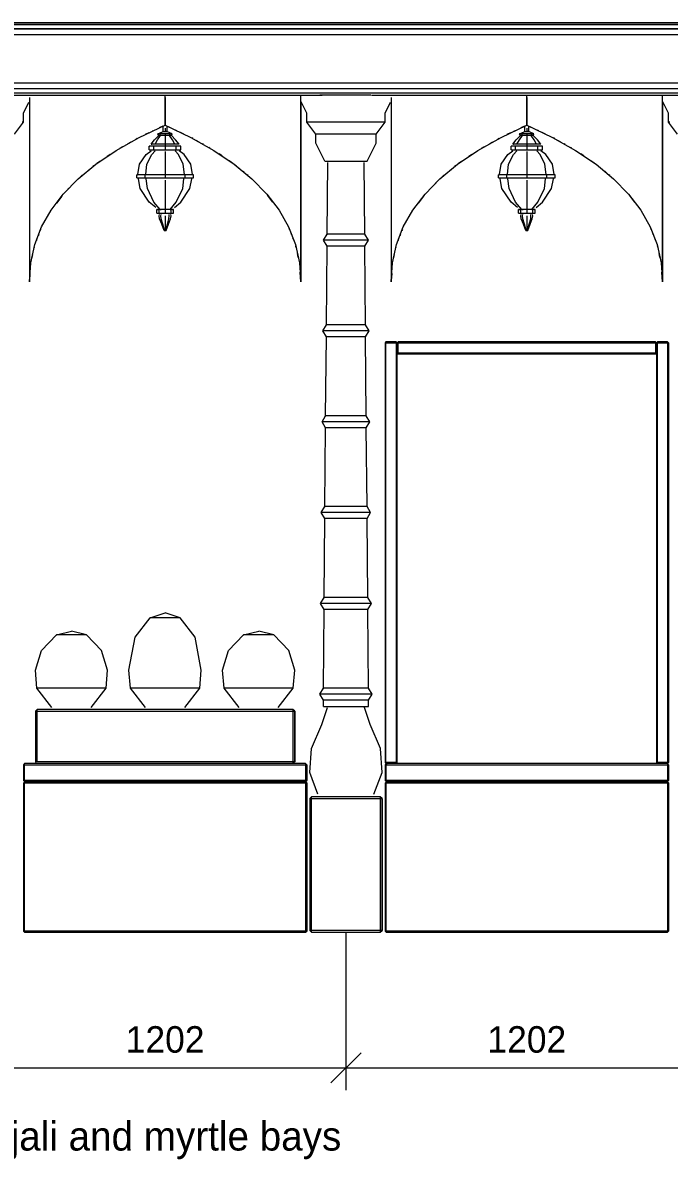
# Model space of a CAD drawing. Header units: metres. Extents: x 10 to 831, y 10 to 584.
# Drawn here: x 118 to 161, y 316.9 to 392.4 of the extents above; entities that cross this region are included whole.
import ezdxf
from ezdxf.enums import TextEntityAlignment as Align

# ---------------------------------------------------------------- set-up
doc = ezdxf.new("R2010")
doc.units = ezdxf.units.M
for name, color, linetype, lineweight in [('DIM', 1, 'Continuous', 13), ('TXT', 7, 'Continuous', 18), ('VIS', 8, 'Continuous', 13)]:
    doc.layers.add(name, color=color, linetype=linetype, lineweight=lineweight)

msp = doc.modelspace()

# ---------------------------------------------------------------- linework, layer by layer
at = {"layer": 'DIM'}
for p, q in [((139.48, 332), (139.48, 321.5)), ((139.48, 332), (139.48, 321.5)), ((138.48, 322), (140.48, 324)), ((138.48, 322), (140.48, 324)), ((115.44, 323), (139.48, 323)), ((139.48, 323), (163.52, 323))]:
    msp.add_line(p, q, dxfattribs=at)
at = {"layer": 'VIS'}
for p, q in [((297.8, 392), (34, 392)), ((34, 392), (297.8, 392)), ((34.12, 392.4), (297.68, 392.4)), ((297.68, 392.4), (34.12, 392.4)), ((34.12, 392.28), (297.68, 392.28)), ((297.8, 391.6), (34, 391.6)), ((34, 388.4), (297.8, 388.4)), ((297.8, 388), (34, 388)), ((297.68, 387.72), (34.12, 387.72)), ((117.1726, 387.6), (137.8958, 387.6)), ((118.44, 387.439), (118.44, 375.2)), ((127.46, 385.6), (127.46, 387.5166)), ((127.46, 387.4334), (127.46, 385.6)), ((136.48, 375.2), (136.48, 387.5194)), ((136.48, 387.2), (136.48, 387.5)), ((137.98, 387.6), (137.747, 387.6)), ((138.7036, 387.6), (137.98, 387.6)), ((139.48, 387.6), (138.7036, 387.6)), ((140.2564, 387.6), (139.48, 387.6)), ((140.98, 387.6), (140.2564, 387.6)), ((141.1354, 387.6), (140.98, 387.6)), ((141.1762, 387.6), (161.8994, 387.6)), ((142.48, 387.439), (142.48, 375.2)), ((151.5, 385.6), (151.5, 387.5166)), ((151.5, 387.4334), (151.5, 385.6)), ((160.52, 375.2), (160.52, 387.5194)), ((160.52, 387.2), (160.52, 387.5)), ((118.04, 386.4), (118.4, 387.12)), ((136.88, 386.4), (136.48, 387.2)), ((136.48, 387.1168), (136.48, 375.2)), ((142.08, 386.4), (142.44, 387.12)), ((160.92, 386.4), (160.52, 387.2)), ((160.52, 387.1168), (160.52, 375.2)), ((117.44, 385), (118.04, 385.8)), ((118.04, 385.8), (117.9514, 385.8)), ((118.04, 385.8), (118.04, 386.4)), ((136.88, 385.8), (136.88, 386.4)), ((137.48, 385), (136.88, 385.8)), ((136.88, 385.8), (136.891, 385.8)), ((136.9686, 385.8), (136.88, 385.8)), ((137.2284, 385.8), (136.9686, 385.8)), ((137.6414, 385.8), (137.2284, 385.8)), ((138.18, 385.8), (137.6414, 385.8)), ((138.807, 385.8), (138.18, 385.8)), ((139.48, 385.8), (138.807, 385.8)), ((140.153, 385.8), (139.48, 385.8)), ((140.78, 385.8), (140.153, 385.8)), ((141.3184, 385.8), (140.78, 385.8)), ((141.7316, 385.8), (141.3184, 385.8)), ((141.48, 385), (142.08, 385.8)), ((141.9914, 385.8), (141.7316, 385.8)), ((142.08, 385.8), (141.9914, 385.8)), ((142.08, 385.8), (142.08, 386.4)), ((160.92, 385.8), (160.92, 386.4)), ((161.52, 385), (160.92, 385.8)), ((160.92, 385.8), (160.931, 385.8)), ((161.0086, 385.8), (160.92, 385.8)), ((125.7462, 384.7846), (127.46, 385.6)), ((126.3694, 385.0812), (126.1356, 384.97)), ((126.681, 385.2294), (126.603, 385.1924)), ((126.984, 385.012), (127.292, 385.152)), ((127.04, 384.9), (126.984, 385.012)), ((126.984, 385.012), (127.0188, 385.012)), ((127.1234, 385.012), (126.984, 385.012)), ((127.3042, 385.5258), (127.0706, 385.4146)), ((127.163, 384.9), (127.1234, 385.012)), ((127.46, 385.012), (127.1234, 385.012)), ((127.292, 385.152), (127.376, 385.166)), ((127.3214, 385.18), (127.3214, 385.495)), ((127.3214, 385.18), (127.46, 385.18)), ((127.46, 385.6), (129.1738, 384.7846)), ((127.46, 385.39), (127.46, 385.18)), ((127.46, 385.18), (127.5986, 385.18)), ((127.46, 385.012), (127.46, 384.9)), ((127.7966, 385.012), (127.46, 385.012)), ((127.5986, 385.18), (127.5292, 385.18)), ((127.7716, 385.4518), (127.5378, 385.563)), ((127.628, 385.152), (127.544, 385.166)), ((127.5986, 385.18), (127.5986, 385.495)), ((127.5986, 385.18), (127.5986, 385.495)), ((127.5986, 385.18), (127.5986, 385.18)), ((127.936, 385.012), (127.628, 385.152)), ((127.757, 384.9), (127.7966, 385.012)), ((127.936, 385.012), (127.7966, 385.012)), ((127.88, 384.9), (127.936, 385.012)), ((128.239, 385.2294), (128.161, 385.2664)), ((128.7064, 385.007), (128.4726, 385.1182)), ((137.48, 384.4), (137.48, 385)), ((137.48, 385), (137.4914, 385)), ((137.5482, 385), (137.48, 385)), ((137.748, 385), (137.5482, 385)), ((138.0658, 385), (137.748, 385)), ((138.48, 385), (138.0658, 385)), ((138.9624, 385), (138.48, 385)), ((139.48, 385), (138.9624, 385)), ((139.9976, 385), (139.48, 385)), ((140.48, 385), (139.9976, 385)), ((140.8942, 385), (140.48, 385)), ((141.212, 385), (140.8942, 385)), ((141.4118, 385), (141.212, 385)), ((141.48, 385), (141.4118, 385)), ((141.48, 384.4), (141.48, 385)), ((149.7862, 384.7846), (151.5, 385.6)), ((150.4094, 385.0812), (150.1756, 384.97)), ((150.721, 385.2294), (150.643, 385.1924)), ((151.024, 385.012), (151.332, 385.152)), ((151.08, 384.9), (151.024, 385.012)), ((151.024, 385.012), (151.0588, 385.012)), ((151.1634, 385.012), (151.024, 385.012)), ((151.3442, 385.5258), (151.1106, 385.4146)), ((151.203, 384.9), (151.1634, 385.012)), ((151.5, 385.012), (151.1634, 385.012)), ((151.332, 385.152), (151.416, 385.166)), ((151.3614, 385.18), (151.3614, 385.495)), ((151.3614, 385.18), (151.5, 385.18)), ((151.5, 385.6), (153.2138, 384.7846)), ((151.5, 385.39), (151.5, 385.18)), ((151.5, 385.18), (151.6386, 385.18)), ((151.5, 385.012), (151.5, 384.9)), ((151.8366, 385.012), (151.5, 385.012)), ((151.6386, 385.18), (151.5692, 385.18)), ((151.8116, 385.4518), (151.5778, 385.563)), ((151.668, 385.152), (151.584, 385.166)), ((151.6386, 385.18), (151.6386, 385.495)), ((151.6386, 385.18), (151.6386, 385.495)), ((151.6386, 385.18), (151.6386, 385.18)), ((151.976, 385.012), (151.668, 385.152)), ((151.797, 384.9), (151.8366, 385.012)), ((151.976, 385.012), (151.8366, 385.012)), ((151.92, 384.9), (151.976, 385.012)), ((152.279, 385.2294), (152.201, 385.2664)), ((152.7464, 385.007), (152.5126, 385.1182)), ((124.2128, 383.9194), (125.7462, 384.7846)), ((125.1886, 384.47), (124.9796, 384.352)), ((125.6068, 384.706), (125.5372, 384.6666)), ((126.41, 383.948), (126.41, 384.2)), ((126.41, 384.2), (126.4408, 384.2)), ((126.7176, 384.2), (126.41, 384.2)), ((126.536, 384.34), (126.76, 384.62)), ((126.536, 384.34), (126.5698, 384.34)), ((126.8066, 384.34), (126.536, 384.34)), ((126.7176, 383.948), (126.7176, 384.2)), ((127.46, 384.2), (126.7176, 384.2)), ((126.76, 384.62), (127.04, 384.9)), ((126.8066, 384.34), (126.965, 384.62)), ((127.46, 384.34), (126.8066, 384.34)), ((126.965, 384.62), (127.163, 384.9)), ((127.04, 384.9), (127.0708, 384.9)), ((127.163, 384.9), (127.04, 384.9)), ((127.46, 384.9), (127.163, 384.9)), ((127.46, 384.9), (127.46, 384.62)), ((127.757, 384.9), (127.46, 384.9)), ((127.46, 384.62), (127.46, 384.34)), ((127.46, 384.34), (127.46, 384.27)), ((128.1134, 384.34), (127.46, 384.34)), ((127.46, 384.2), (127.46, 383.948)), ((128.2024, 384.2), (127.46, 384.2)), ((127.955, 384.62), (127.757, 384.9)), ((127.88, 384.9), (127.757, 384.9)), ((128.16, 384.62), (127.88, 384.9)), ((128.1134, 384.34), (127.955, 384.62)), ((128.384, 384.34), (128.1134, 384.34)), ((128.384, 384.34), (128.16, 384.62)), ((128.2024, 383.948), (128.2024, 384.2)), ((128.51, 384.2), (128.2024, 384.2)), ((128.51, 383.948), (128.51, 384.2)), ((129.1738, 384.7846), (130.7072, 383.9194)), ((129.3132, 384.706), (129.2434, 384.7454)), ((129.7314, 384.47), (129.5222, 384.588)), ((130.0102, 384.3126), (129.9404, 384.352)), ((138.08, 383.2), (137.48, 384.4)), ((140.88, 383.2), (141.48, 384.4)), ((148.2528, 383.9194), (149.7862, 384.7846)), ((149.2286, 384.47), (149.0196, 384.352)), ((149.6468, 384.706), (149.5772, 384.6666)), ((150.45, 383.948), (150.45, 384.2)), ((150.45, 384.2), (150.4808, 384.2)), ((150.7576, 384.2), (150.45, 384.2)), ((150.576, 384.34), (150.8, 384.62)), ((150.576, 384.34), (150.6098, 384.34)), ((150.8466, 384.34), (150.576, 384.34)), ((150.7576, 383.948), (150.7576, 384.2)), ((151.5, 384.2), (150.7576, 384.2)), ((150.8, 384.62), (151.08, 384.9)), ((150.8466, 384.34), (151.005, 384.62)), ((151.5, 384.34), (150.8466, 384.34)), ((151.005, 384.62), (151.203, 384.9)), ((151.08, 384.9), (151.1108, 384.9)), ((151.203, 384.9), (151.08, 384.9)), ((151.5, 384.9), (151.203, 384.9)), ((151.5, 384.9), (151.5, 384.62)), ((151.797, 384.9), (151.5, 384.9)), ((151.5, 384.62), (151.5, 384.34)), ((151.5, 384.34), (151.5, 384.27)), ((152.1534, 384.34), (151.5, 384.34)), ((151.5, 384.2), (151.5, 383.948)), ((152.2424, 384.2), (151.5, 384.2)), ((151.995, 384.62), (151.797, 384.9)), ((151.92, 384.9), (151.797, 384.9)), ((152.2, 384.62), (151.92, 384.9)), ((152.1534, 384.34), (151.995, 384.62)), ((152.424, 384.34), (152.1534, 384.34)), ((152.424, 384.34), (152.2, 384.62)), ((152.2424, 383.948), (152.2424, 384.2)), ((152.55, 384.2), (152.2424, 384.2)), ((152.55, 383.948), (152.55, 384.2)), ((153.2138, 384.7846), (154.7472, 383.9194)), ((153.3532, 384.706), (153.2834, 384.7454)), ((153.7714, 384.47), (153.5622, 384.588)), ((154.0502, 384.3126), (153.9804, 384.352)), ((122.8598, 383.0042), (124.2128, 383.9194)), ((123.807, 383.6448), (123.604, 383.5076)), ((124.631, 384.1554), (124.4218, 384.0374)), ((125.752, 383.01), (126.2, 383.64)), ((126.2, 383.64), (126.5266, 383.8966)), ((126.2522, 383.01), (126.569, 383.64)), ((126.41, 383.948), (126.7176, 383.948)), ((126.569, 383.64), (126.8, 383.8966)), ((126.7176, 383.948), (127.46, 383.948)), ((127.46, 383.948), (128.2024, 383.948)), ((127.46, 383.8454), (127.46, 383.64)), ((127.46, 383.64), (127.46, 383.01)), ((128.351, 383.64), (128.12, 383.8966)), ((128.2024, 383.948), (128.51, 383.948)), ((128.6678, 383.01), (128.351, 383.64)), ((128.72, 383.64), (128.3934, 383.8966)), ((128.51, 383.948), (128.4792, 383.948)), ((129.168, 383.01), (128.72, 383.64)), ((130.4284, 384.0766), (130.3588, 384.116)), ((130.7072, 383.9194), (132.0602, 383.0042)), ((131.2484, 383.5532), (131.0454, 383.6906)), ((146.8998, 383.0042), (148.2528, 383.9194)), ((147.847, 383.6448), (147.644, 383.5076)), ((148.671, 384.1554), (148.4618, 384.0374)), ((149.792, 383.01), (150.24, 383.64)), ((150.24, 383.64), (150.5666, 383.8966)), ((150.2922, 383.01), (150.609, 383.64)), ((150.45, 383.948), (150.7576, 383.948)), ((150.609, 383.64), (150.84, 383.8966)), ((150.7576, 383.948), (151.5, 383.948)), ((151.5, 383.948), (152.2424, 383.948)), ((151.5, 383.8454), (151.5, 383.64)), ((151.5, 383.64), (151.5, 383.01)), ((152.391, 383.64), (152.16, 383.8966)), ((152.2424, 383.948), (152.55, 383.948)), ((152.7078, 383.01), (152.391, 383.64)), ((152.76, 383.64), (152.4334, 383.8966)), ((152.55, 383.948), (152.5192, 383.948)), ((153.208, 383.01), (152.76, 383.64)), ((154.4684, 384.0766), (154.3986, 384.116)), ((154.7472, 383.9194), (156.1002, 383.0042)), ((155.2884, 383.5532), (155.0854, 383.6906)), ((121.6872, 382.039), (122.8598, 383.0042)), ((122.469, 382.6824), (122.4038, 382.6288)), ((122.7296, 382.897), (122.6644, 382.8434)), ((123.1304, 383.1872), (122.9274, 383.05)), ((125.64, 382.31), (125.752, 383.01)), ((126.173, 382.31), (126.2522, 383.01)), ((127.46, 383.01), (127.46, 382.31)), ((128.747, 382.31), (128.6678, 383.01)), ((129.28, 382.31), (129.168, 383.01)), ((131.925, 383.0956), (131.722, 383.233)), ((132.0602, 383.0042), (133.2328, 382.039)), ((132.1904, 382.897), (132.1254, 382.9506)), ((132.451, 382.6824), (132.386, 382.736)), ((138.08, 383.2), (138.1276, 383.2)), ((138.1276, 383.2), (138.2676, 383.2)), ((138.23, 378.3666), (138.2792, 383.1194)), ((138.2676, 383.2), (138.49, 383.2)), ((138.49, 383.2), (138.78, 383.2)), ((138.78, 383.2), (139.1176, 383.2)), ((139.1176, 383.2), (139.48, 383.2)), ((139.48, 383.2), (139.8424, 383.2)), ((139.8424, 383.2), (140.18, 383.2)), ((140.18, 383.2), (140.47, 383.2)), ((140.47, 383.2), (140.6924, 383.2)), ((140.73, 378.3666), (140.6808, 383.1194)), ((140.6924, 383.2), (140.8322, 383.2)), ((140.8322, 383.2), (140.88, 383.2)), ((140.88, 383.2), (140.868, 383.2)), ((145.7272, 382.039), (146.8998, 383.0042)), ((146.509, 382.6824), (146.4438, 382.6288)), ((146.7696, 382.897), (146.7044, 382.8434)), ((147.1704, 383.1872), (146.9674, 383.05)), ((149.68, 382.31), (149.792, 383.01)), ((150.213, 382.31), (150.2922, 383.01)), ((151.5, 383.01), (151.5, 382.31)), ((152.787, 382.31), (152.7078, 383.01)), ((153.32, 382.31), (153.208, 383.01)), ((155.9648, 383.0956), (155.762, 383.233)), ((156.1002, 383.0042), (157.2728, 382.039)), ((156.2304, 382.897), (156.1654, 382.9506)), ((156.491, 382.6824), (156.426, 382.736)), ((120.695, 381.024), (121.6872, 382.039)), ((121.9478, 382.2536), (121.8826, 382.1998)), ((122.2084, 382.468), (122.1432, 382.4144)), ((125.584, 382.1), (125.584, 382.296)), ((125.584, 382.296), (125.6184, 382.296)), ((126.1334, 382.296), (125.584, 382.296)), ((125.584, 382.1), (126.1334, 382.1)), ((125.808, 381.4), (125.6904, 382.037)), ((126.1334, 382.1), (126.1334, 382.296)), ((127.46, 382.296), (126.1334, 382.296)), ((126.1334, 382.1), (127.46, 382.1)), ((126.2918, 381.4), (126.2086, 382.037)), ((127.46, 382.31), (127.46, 382.219)), ((127.46, 382.296), (127.46, 382.1)), ((128.7866, 382.296), (127.46, 382.296)), ((127.46, 382.1), (128.7866, 382.1)), ((127.46, 381.946), (127.46, 381.4)), ((128.6282, 381.4), (128.7112, 382.037)), ((128.7866, 382.1), (128.7866, 382.296)), ((129.336, 382.296), (128.7866, 382.296)), ((128.7866, 382.1), (129.336, 382.1)), ((129.112, 381.4), (129.2296, 382.037)), ((129.336, 382.1), (129.3016, 382.1)), ((129.336, 382.1), (129.336, 382.296)), ((132.7116, 382.468), (132.6466, 382.5216)), ((132.9722, 382.2536), (132.907, 382.3072)), ((133.2328, 382.039), (134.225, 381.024)), ((133.6048, 381.6584), (133.2948, 381.9756)), ((144.735, 381.024), (145.7272, 382.039)), ((145.9878, 382.2536), (145.9226, 382.1998)), ((146.2484, 382.468), (146.1832, 382.4144)), ((149.624, 382.1), (149.624, 382.296)), ((149.624, 382.296), (149.6584, 382.296)), ((150.1734, 382.296), (149.624, 382.296)), ((149.624, 382.1), (150.1734, 382.1)), ((149.848, 381.4), (149.7304, 382.037)), ((150.1734, 382.1), (150.1734, 382.296)), ((151.5, 382.296), (150.1734, 382.296)), ((150.1734, 382.1), (151.5, 382.1)), ((150.3318, 381.4), (150.2486, 382.037)), ((151.5, 382.31), (151.5, 382.219)), ((151.5, 382.296), (151.5, 382.1)), ((152.8266, 382.296), (151.5, 382.296)), ((151.5, 382.1), (152.8266, 382.1)), ((151.5, 381.946), (151.5, 381.4)), ((152.6682, 381.4), (152.7512, 382.037)), ((152.8266, 382.1), (152.8266, 382.296)), ((153.376, 382.296), (152.8266, 382.296)), ((152.8266, 382.1), (153.376, 382.1)), ((153.152, 381.4), (153.2696, 382.037)), ((153.376, 382.1), (153.3416, 382.1)), ((153.376, 382.1), (153.376, 382.296)), ((156.7516, 382.468), (156.6866, 382.5216)), ((157.0122, 382.2536), (156.947, 382.3072)), ((157.2728, 382.039), (158.265, 381.024)), ((157.6448, 381.6584), (157.3348, 381.9756)), ((121.1912, 381.5316), (121.005, 381.3412)), ((121.5632, 381.9122), (121.3772, 381.7218)), ((126.41, 380.49), (125.808, 381.4)), ((126.7176, 380.49), (126.2918, 381.4)), ((127.46, 381.4), (127.46, 380.49)), ((128.2024, 380.49), (128.6282, 381.4)), ((128.51, 380.49), (129.112, 381.4)), ((145.2312, 381.5316), (145.045, 381.3412)), ((145.6032, 381.9122), (145.4172, 381.7218)), ((150.45, 380.49), (149.848, 381.4)), ((150.7576, 380.49), (150.3318, 381.4)), ((151.5, 381.4), (151.5, 380.49)), ((152.2424, 380.49), (152.6682, 381.4)), ((152.55, 380.49), (153.152, 381.4)), ((119.8832, 379.959), (120.695, 381.024)), ((120.5936, 380.8908), (120.2384, 380.425)), ((126.8404, 380.1226), (126.41, 380.49)), ((127.1234, 380), (126.7176, 380.49)), ((127.46, 380.49), (127.46, 380.0612)), ((127.7966, 380), (128.2024, 380.49)), ((128.0794, 380.1226), (128.51, 380.49)), ((134.225, 381.024), (135.0368, 379.959)), ((134.6308, 380.4916), (134.2758, 380.9574)), ((143.9232, 379.959), (144.735, 381.024)), ((144.6336, 380.8908), (144.2784, 380.425)), ((150.8804, 380.1226), (150.45, 380.49)), ((151.1634, 380), (150.7576, 380.49)), ((151.5, 380.49), (151.5, 380.0612)), ((151.8366, 380), (152.2424, 380.49)), ((152.1194, 380.1226), (152.55, 380.49)), ((158.265, 381.024), (159.0768, 379.959)), ((158.6708, 380.4916), (158.3158, 380.9574)), ((119.2518, 378.8442), (119.8832, 379.959)), ((126.9, 379.748), (126.9, 380)), ((126.9, 380), (127.023, 380)), ((127.064, 380), (126.9, 380)), ((126.9, 379.748), (127.064, 379.748)), ((127.064, 379.748), (127.064, 380)), ((127.46, 380), (127.064, 380)), ((127.064, 379.748), (127.46, 379.748)), ((127.068, 379.58), (127.082, 379.664)), ((127.1234, 380), (127.2076, 380)), ((127.1828, 379.58), (127.1928, 379.664)), ((127.46, 380), (127.46, 379.748)), ((127.856, 380), (127.46, 380)), ((127.46, 379.748), (127.856, 379.748)), ((127.7372, 379.58), (127.7272, 379.664)), ((127.7966, 380), (127.8314, 380)), ((127.852, 379.58), (127.838, 379.664)), ((127.856, 379.748), (127.856, 380)), ((128.02, 380), (127.856, 380)), ((127.856, 379.748), (128.02, 379.748)), ((127.938, 380), (128.02, 380)), ((128.02, 379.748), (127.979, 379.748)), ((128.02, 379.748), (128.02, 380)), ((135.0368, 379.959), (135.6682, 378.8442)), ((143.2918, 378.8442), (143.9232, 379.959)), ((150.94, 379.748), (150.94, 380)), ((150.94, 380), (151.063, 380)), ((151.104, 380), (150.94, 380)), ((150.94, 379.748), (151.104, 379.748)), ((151.104, 379.748), (151.104, 380)), ((151.5, 380), (151.104, 380)), ((151.104, 379.748), (151.5, 379.748)), ((151.108, 379.58), (151.122, 379.664)), ((151.1634, 380), (151.2476, 380)), ((151.2228, 379.58), (151.2328, 379.664)), ((151.5, 380), (151.5, 379.748)), ((151.896, 380), (151.5, 380)), ((151.5, 379.748), (151.896, 379.748)), ((151.7772, 379.58), (151.7672, 379.664)), ((151.8366, 380), (151.8714, 380)), ((151.892, 379.58), (151.878, 379.664)), ((151.896, 379.748), (151.896, 380)), ((152.06, 380), (151.896, 380)), ((151.896, 379.748), (152.06, 379.748)), ((151.978, 380), (152.06, 380)), ((152.06, 379.748), (152.019, 379.748)), ((152.06, 379.748), (152.06, 380)), ((159.0768, 379.959), (159.7082, 378.8442)), ((127.096, 379.37), (127.068, 379.58)), ((127.236, 379.02), (127.096, 379.37)), ((127.2026, 379.37), (127.1828, 379.58)), ((127.3016, 379.02), (127.2026, 379.37)), ((127.39, 378.6), (127.236, 379.02)), ((127.4106, 378.6), (127.3016, 379.02)), ((127.46, 379.58), (127.46, 379.37)), ((127.46, 379.37), (127.46, 379.02)), ((127.46, 379.02), (127.46, 378.6)), ((127.5096, 378.6), (127.6184, 379.02)), ((127.53, 378.6), (127.684, 379.02)), ((127.6184, 379.02), (127.7174, 379.37)), ((127.684, 379.02), (127.824, 379.37)), ((127.7174, 379.37), (127.7372, 379.58)), ((127.824, 379.37), (127.852, 379.58)), ((151.136, 379.37), (151.108, 379.58)), ((151.276, 379.02), (151.136, 379.37)), ((151.2426, 379.37), (151.2228, 379.58)), ((151.3416, 379.02), (151.2426, 379.37)), ((151.43, 378.6), (151.276, 379.02)), ((151.4506, 378.6), (151.3416, 379.02)), ((151.5, 379.58), (151.5, 379.37)), ((151.5, 379.37), (151.5, 379.02)), ((151.5, 379.02), (151.5, 378.6)), ((151.5494, 378.6), (151.6584, 379.02)), ((151.57, 378.6), (151.724, 379.02)), ((151.6584, 379.02), (151.7574, 379.37)), ((151.724, 379.02), (151.864, 379.37)), ((151.7574, 379.37), (151.7772, 379.58)), ((151.864, 379.37), (151.892, 379.58)), ((118.8008, 377.6794), (119.2518, 378.8442)), ((119.0586, 378.345), (119.0264, 378.2618)), ((119.1874, 378.6778), (119.1552, 378.5946)), ((127.39, 378.6), (127.4106, 378.6)), ((127.4106, 378.6), (127.46, 378.6)), ((127.46, 378.6), (127.5096, 378.6)), ((127.5096, 378.6), (127.53, 378.6)), ((127.53, 378.6), (127.5198, 378.6)), ((135.6682, 378.8442), (136.1192, 377.6794)), ((135.7326, 378.6778), (135.7004, 378.761)), ((135.8614, 378.345), (135.8292, 378.4282)), ((137.99, 377.9666), (138.23, 378.3666)), ((138.23, 378.3666), (138.2452, 378.3666)), ((138.2912, 378.3666), (138.23, 378.3666)), ((138.4688, 378.3666), (138.2912, 378.3666)), ((138.7452, 378.3666), (138.4688, 378.3666)), ((139.0938, 378.3666), (138.7452, 378.3666)), ((139.48, 378.3666), (139.0938, 378.3666)), ((139.8662, 378.3666), (139.48, 378.3666)), ((140.2148, 378.3666), (139.8662, 378.3666)), ((140.4912, 378.3666), (140.2148, 378.3666)), ((140.6688, 378.3666), (140.4912, 378.3666)), ((140.73, 378.3666), (140.6688, 378.3666)), ((140.97, 377.9666), (140.73, 378.3666)), ((142.8408, 377.6794), (143.2918, 378.8442)), ((143.0984, 378.345), (143.0662, 378.2618)), ((143.2274, 378.6778), (143.1952, 378.5946)), ((151.43, 378.6), (151.4506, 378.6)), ((151.4506, 378.6), (151.5, 378.6)), ((151.5, 378.6), (151.5494, 378.6)), ((151.5494, 378.6), (151.57, 378.6)), ((151.57, 378.6), (151.5598, 378.6)), ((159.7082, 378.8442), (160.1592, 377.6794)), ((159.7726, 378.6778), (159.7404, 378.761)), ((159.9014, 378.345), (159.8692, 378.4282)), ((118.5302, 376.4646), (118.8008, 377.6794)), ((118.7622, 377.5058), (118.7428, 377.419)), ((118.9296, 378.0122), (118.8974, 377.929)), ((135.9904, 378.0122), (135.9582, 378.0954)), ((136.1192, 377.6794), (136.3898, 376.4646)), ((136.1578, 377.5058), (136.1386, 377.5926)), ((138.23, 377.5666), (137.99, 377.9666)), ((137.99, 377.9666), (138.0082, 377.9666)), ((138.063, 377.9666), (137.99, 377.9666)), ((138.2746, 377.9666), (138.063, 377.9666)), ((138.18, 372.3334), (138.23, 377.5666)), ((138.23, 377.5666), (138.2452, 377.5666)), ((138.2912, 377.5666), (138.23, 377.5666)), ((138.6042, 377.9666), (138.2746, 377.9666)), ((138.4688, 377.5666), (138.2912, 377.5666)), ((138.7452, 377.5666), (138.4688, 377.5666)), ((139.0196, 377.9666), (138.6042, 377.9666)), ((139.0938, 377.5666), (138.7452, 377.5666)), ((139.48, 377.9666), (139.0196, 377.9666)), ((139.48, 377.5666), (139.0938, 377.5666)), ((139.9404, 377.9666), (139.48, 377.9666)), ((139.8662, 377.5666), (139.48, 377.5666)), ((140.2148, 377.5666), (139.8662, 377.5666)), ((140.3558, 377.9666), (139.9404, 377.9666)), ((140.4912, 377.5666), (140.2148, 377.5666)), ((140.6854, 377.9666), (140.3558, 377.9666)), ((140.6688, 377.5666), (140.4912, 377.5666)), ((140.73, 377.5666), (140.6688, 377.5666)), ((140.897, 377.9666), (140.6854, 377.9666)), ((140.73, 377.5666), (140.97, 377.9666)), ((140.78, 372.3334), (140.73, 377.5666)), ((140.97, 377.9666), (140.897, 377.9666)), ((142.5702, 376.4646), (142.8408, 377.6794)), ((142.8022, 377.5058), (142.7828, 377.419)), ((142.9696, 378.0122), (142.9374, 377.929)), ((160.0304, 378.0122), (159.9982, 378.0954)), ((160.1592, 377.6794), (160.4298, 376.4646)), ((160.1978, 377.5058), (160.1786, 377.5926)), ((118.6462, 376.9852), (118.5882, 376.725)), ((136.3124, 376.8118), (136.2544, 377.072)), ((142.6862, 376.9852), (142.6282, 376.725)), ((160.3524, 376.8118), (160.2944, 377.072)), ((118.44, 375.2), (118.5302, 376.4646)), ((136.3898, 376.4646), (136.48, 375.2)), ((142.48, 375.2), (142.5702, 376.4646)), ((160.4298, 376.4646), (160.52, 375.2)), ((118.44, 375.2), (118.44, 375.2)), ((118.4786, 375.742), (118.4464, 375.2904)), ((136.48, 375.2), (136.435, 375.8324)), ((136.48, 375.2), (136.48, 375.2)), ((142.48, 375.2), (142.48, 375.2)), ((142.5186, 375.742), (142.4864, 375.2904)), ((160.52, 375.2), (160.4748, 375.8324)), ((160.52, 375.2), (160.52, 375.2)), ((137.94, 371.9334), (138.18, 372.3334)), ((138.18, 372.3334), (138.1958, 372.3334)), ((138.2436, 372.3334), (138.18, 372.3334)), ((138.4282, 372.3334), (138.2436, 372.3334)), ((138.7158, 372.3334), (138.4282, 372.3334)), ((139.0782, 372.3334), (138.7158, 372.3334)), ((139.48, 372.3334), (139.0782, 372.3334)), ((139.8818, 372.3334), (139.48, 372.3334)), ((140.2442, 372.3334), (139.8818, 372.3334)), ((140.5318, 372.3334), (140.2442, 372.3334)), ((140.7164, 372.3334), (140.5318, 372.3334)), ((140.78, 372.3334), (140.7164, 372.3334)), ((141.02, 371.9334), (140.78, 372.3334)), ((138.18, 371.5334), (137.94, 371.9334)), ((137.94, 371.9334), (137.9526, 371.9334)), ((138.0154, 371.9334), (137.94, 371.9334)), ((138.2342, 371.9334), (138.0154, 371.9334)), ((138.13, 366.3), (138.18, 371.5334)), ((138.18, 371.5334), (138.1958, 371.5334)), ((138.2436, 371.5334), (138.18, 371.5334)), ((138.5748, 371.9334), (138.2342, 371.9334)), ((138.4282, 371.5334), (138.2436, 371.5334)), ((138.7158, 371.5334), (138.4282, 371.5334)), ((139.0042, 371.9334), (138.5748, 371.9334)), ((139.0782, 371.5334), (138.7158, 371.5334)), ((139.48, 371.9334), (139.0042, 371.9334)), ((139.48, 371.5334), (139.0782, 371.5334)), ((139.9558, 371.9334), (139.48, 371.9334)), ((139.8818, 371.5334), (139.48, 371.5334)), ((140.2442, 371.5334), (139.8818, 371.5334)), ((140.3852, 371.9334), (139.9558, 371.9334)), ((140.5318, 371.5334), (140.2442, 371.5334)), ((140.7258, 371.9334), (140.3852, 371.9334)), ((140.7164, 371.5334), (140.5318, 371.5334)), ((140.78, 371.5334), (140.7164, 371.5334)), ((140.9446, 371.9334), (140.7258, 371.9334)), ((140.78, 371.5334), (141.02, 371.9334)), ((140.83, 366.3), (140.78, 371.5334)), ((141.02, 371.9334), (140.9446, 371.9334)), ((142.14, 371.2), (142.08, 371.14)), ((142.08, 371.14), (142.14, 371.14)), ((142.08, 371.14), (142.08, 343.26)), ((142.14, 371.14), (142.14, 371.2)), ((142.14, 371.2), (142.14, 371.2)), ((142.82, 371.2), (142.14, 371.2)), ((142.14, 343.26), (142.14, 371.14)), ((142.14, 371.14), (142.82, 371.14)), ((142.82, 371.2), (142.82, 371.14)), ((142.88, 371.14), (142.82, 371.2)), ((142.82, 371.14), (142.88, 371.14)), ((142.82, 371.14), (142.82, 343.26)), ((142.94, 371.2), (142.88, 371.14)), ((142.88, 371.14), (142.88, 371.14)), ((142.88, 343.26), (142.88, 371.14)), ((142.88, 371.14), (142.94, 371.14)), ((142.88, 371.14), (142.88, 370.46)), ((142.94, 371.14), (142.94, 371.2)), ((160.06, 371.2), (142.94, 371.2)), ((142.94, 371.2), (142.94, 371.2)), ((142.94, 371.14), (160.06, 371.14)), ((142.94, 370.46), (142.94, 371.14)), ((160.06, 371.2), (160.06, 371.14)), ((160.12, 371.14), (160.06, 371.2)), ((160.06, 371.14), (160.12, 371.14)), ((160.06, 371.14), (160.06, 370.46)), ((160.18, 371.2), (160.12, 371.14)), ((160.12, 371.14), (160.18, 371.14)), ((160.12, 371.14), (160.12, 343.26)), ((160.12, 371.14), (160.12, 371.14)), ((160.12, 370.46), (160.12, 371.14)), ((160.18, 371.14), (160.18, 371.2)), ((160.18, 371.2), (160.18, 371.2)), ((160.86, 371.2), (160.18, 371.2)), ((160.18, 371.14), (160.86, 371.14)), ((160.18, 343.26), (160.18, 371.14)), ((160.86, 371.2), (160.86, 371.14)), ((160.92, 371.14), (160.86, 371.2)), ((160.86, 371.14), (160.92, 371.14)), ((160.86, 371.14), (160.86, 343.26)), ((160.92, 371.14), (160.89, 371.14)), ((160.92, 371.14), (160.92, 343.26)), ((160.92, 343.26), (160.92, 371.14)), ((160.92, 371.14), (160.92, 371.14)), ((142.94, 370.46), (142.88, 370.46)), ((142.88, 370.46), (142.94, 370.4)), ((142.88, 370.46), (142.88, 370.46)), ((142.88, 343.361), (142.88, 370.4)), ((142.88, 370.4), (142.9606, 370.4)), ((142.94, 370.4), (142.94, 370.46)), ((160.06, 370.46), (142.94, 370.46)), ((142.94, 370.4), (160.06, 370.4)), ((160.06, 370.4), (160.12, 370.46)), ((160.12, 370.46), (160.06, 370.46)), ((160.06, 370.46), (160.06, 370.4)), ((160.06, 370.4), (160.06, 370.4)), ((137.89, 365.9), (138.13, 366.3)), ((138.13, 366.3), (138.1466, 366.3)), ((138.196, 366.3), (138.13, 366.3)), ((138.3878, 366.3), (138.196, 366.3)), ((138.6864, 366.3), (138.3878, 366.3)), ((139.0628, 366.3), (138.6864, 366.3)), ((139.48, 366.3), (139.0628, 366.3)), ((139.8972, 366.3), (139.48, 366.3)), ((140.2734, 366.3), (139.8972, 366.3)), ((140.5722, 366.3), (140.2734, 366.3)), ((140.764, 366.3), (140.5722, 366.3)), ((140.83, 366.3), (140.764, 366.3)), ((141.07, 365.9), (140.83, 366.3)), ((138.13, 365.5), (137.89, 365.9)), ((137.89, 365.9), (137.903, 365.9)), ((137.9678, 365.9), (137.89, 365.9)), ((138.1936, 365.9), (137.9678, 365.9)), ((138.08, 360.2666), (138.13, 365.5)), ((138.13, 365.5), (138.1466, 365.5)), ((138.196, 365.5), (138.13, 365.5)), ((138.5454, 365.9), (138.1936, 365.9)), ((138.3878, 365.5), (138.196, 365.5)), ((138.6864, 365.5), (138.3878, 365.5)), ((138.9886, 365.9), (138.5454, 365.9)), ((139.0628, 365.5), (138.6864, 365.5)), ((139.48, 365.9), (138.9886, 365.9)), ((139.48, 365.5), (139.0628, 365.5)), ((139.9714, 365.9), (139.48, 365.9)), ((139.8972, 365.5), (139.48, 365.5)), ((140.2734, 365.5), (139.8972, 365.5)), ((140.4146, 365.9), (139.9714, 365.9)), ((140.5722, 365.5), (140.2734, 365.5)), ((140.7664, 365.9), (140.4146, 365.9)), ((140.764, 365.5), (140.5722, 365.5)), ((140.83, 365.5), (140.764, 365.5)), ((140.9922, 365.9), (140.7664, 365.9)), ((140.83, 365.5), (141.07, 365.9)), ((140.88, 360.2666), (140.83, 365.5)), ((141.07, 365.9), (140.9922, 365.9)), ((137.84, 359.8666), (138.08, 360.2666)), ((138.08, 360.2666), (138.0972, 360.2666)), ((138.1486, 360.2666), (138.08, 360.2666)), ((138.3474, 360.2666), (138.1486, 360.2666)), ((138.657, 360.2666), (138.3474, 360.2666)), ((139.0474, 360.2666), (138.657, 360.2666)), ((139.48, 360.2666), (139.0474, 360.2666)), ((139.9126, 360.2666), (139.48, 360.2666)), ((140.3028, 360.2666), (139.9126, 360.2666)), ((140.6126, 360.2666), (140.3028, 360.2666)), ((140.8114, 360.2666), (140.6126, 360.2666)), ((140.88, 360.2666), (140.8114, 360.2666)), ((141.12, 359.8666), (140.88, 360.2666)), ((138.08, 359.4666), (137.84, 359.8666)), ((137.84, 359.8666), (137.8534, 359.8666)), ((137.9202, 359.8666), (137.84, 359.8666)), ((138.1532, 359.8666), (137.9202, 359.8666)), ((138.03, 354.2334), (138.08, 359.4666)), ((138.08, 359.4666), (138.0972, 359.4666)), ((138.1486, 359.4666), (138.08, 359.4666)), ((138.3474, 359.4666), (138.1486, 359.4666)), ((138.516, 359.8666), (138.1532, 359.8666)), ((138.657, 359.4666), (138.3474, 359.4666)), ((138.9732, 359.8666), (138.516, 359.8666)), ((139.0474, 359.4666), (138.657, 359.4666)), ((139.48, 359.8666), (138.9732, 359.8666)), ((139.48, 359.4666), (139.0474, 359.4666)), ((139.9868, 359.8666), (139.48, 359.8666)), ((139.9126, 359.4666), (139.48, 359.4666)), ((140.3028, 359.4666), (139.9126, 359.4666)), ((140.444, 359.8666), (139.9868, 359.8666)), ((140.6126, 359.4666), (140.3028, 359.4666)), ((140.8068, 359.8666), (140.444, 359.8666)), ((140.8114, 359.4666), (140.6126, 359.4666)), ((141.0398, 359.8666), (140.8068, 359.8666)), ((140.88, 359.4666), (140.8114, 359.4666)), ((140.88, 359.4666), (141.12, 359.8666)), ((140.93, 354.2334), (140.88, 359.4666)), ((141.12, 359.8666), (141.0398, 359.8666)), ((137.79, 353.8334), (138.03, 354.2334)), ((138.03, 354.2334), (138.0478, 354.2334)), ((138.101, 354.2334), (138.03, 354.2334)), ((138.307, 354.2334), (138.101, 354.2334)), ((138.6278, 354.2334), (138.307, 354.2334)), ((139.032, 354.2334), (138.6278, 354.2334)), ((139.48, 354.2334), (139.032, 354.2334)), ((139.928, 354.2334), (139.48, 354.2334)), ((140.3322, 354.2334), (139.928, 354.2334)), ((140.653, 354.2334), (140.3322, 354.2334)), ((140.859, 354.2334), (140.653, 354.2334)), ((140.93, 354.2334), (140.859, 354.2334)), ((141.17, 353.8334), (140.93, 354.2334)), ((138.03, 353.4334), (137.79, 353.8334)), ((137.79, 353.8334), (137.8038, 353.8334)), ((137.8728, 353.8334), (137.79, 353.8334)), ((138.1128, 353.8334), (137.8728, 353.8334)), ((137.98, 348.2), (138.03, 353.4334)), ((138.03, 353.4334), (138.0478, 353.4334)), ((138.101, 353.4334), (138.03, 353.4334)), ((138.307, 353.4334), (138.101, 353.4334)), ((138.4866, 353.8334), (138.1128, 353.8334)), ((138.6278, 353.4334), (138.307, 353.4334)), ((138.9578, 353.8334), (138.4866, 353.8334)), ((139.032, 353.4334), (138.6278, 353.4334)), ((139.48, 353.8334), (138.9578, 353.8334)), ((139.48, 353.4334), (139.032, 353.4334)), ((140.0022, 353.8334), (139.48, 353.8334)), ((139.928, 353.4334), (139.48, 353.4334)), ((140.3322, 353.4334), (139.928, 353.4334)), ((140.4734, 353.8334), (140.0022, 353.8334)), ((140.653, 353.4334), (140.3322, 353.4334)), ((140.8472, 353.8334), (140.4734, 353.8334)), ((140.859, 353.4334), (140.653, 353.4334)), ((141.0872, 353.8334), (140.8472, 353.8334)), ((140.93, 353.4334), (140.859, 353.4334)), ((140.93, 353.4334), (141.17, 353.8334)), ((140.98, 348.2), (140.93, 353.4334)), ((141.17, 353.8334), (141.0872, 353.8334)), ((125.46, 351.6), (126.46, 352.88)), ((126.46, 352.88), (127.46, 353.2)), ((126.46, 352.88), (126.479, 352.88)), ((126.5362, 352.88), (126.46, 352.88)), ((126.7528, 352.88), (126.5362, 352.88)), ((127.0774, 352.88), (126.7528, 352.88)), ((127.46, 352.88), (127.0774, 352.88)), ((128.46, 352.88), (127.46, 353.2)), ((127.8426, 352.88), (127.46, 352.88)), ((128.167, 352.88), (127.8426, 352.88)), ((128.3838, 352.88), (128.167, 352.88)), ((128.46, 352.88), (128.3838, 352.88)), ((129.46, 351.6), (128.46, 352.88)), ((119.24, 350.7), (120.24, 351.74)), ((120.24, 351.74), (121.24, 352)), ((120.24, 351.74), (120.259, 351.74)), ((120.3162, 351.74), (120.24, 351.74)), ((120.5328, 351.74), (120.3162, 351.74)), ((120.8574, 351.74), (120.5328, 351.74)), ((121.24, 351.74), (120.8574, 351.74)), ((122.24, 351.74), (121.24, 352)), ((121.6226, 351.74), (121.24, 351.74)), ((121.9472, 351.74), (121.6226, 351.74)), ((122.1638, 351.74), (121.9472, 351.74)), ((122.24, 351.74), (122.1638, 351.74)), ((123.24, 350.7), (122.24, 351.74)), ((131.68, 350.7), (132.68, 351.74)), ((132.68, 351.74), (133.68, 352)), ((132.68, 351.74), (132.699, 351.74)), ((132.7562, 351.74), (132.68, 351.74)), ((132.9728, 351.74), (132.7562, 351.74)), ((133.2974, 351.74), (132.9728, 351.74)), ((133.68, 351.74), (133.2974, 351.74)), ((134.68, 351.74), (133.68, 352)), ((134.0626, 351.74), (133.68, 351.74)), ((134.3872, 351.74), (134.0626, 351.74)), ((134.6038, 351.74), (134.3872, 351.74)), ((134.68, 351.74), (134.6038, 351.74)), ((135.68, 350.7), (134.68, 351.74)), ((125.06, 349.4), (125.46, 351.6)), ((129.86, 349.4), (129.46, 351.6)), ((118.84, 349.4), (119.24, 350.7)), ((123.64, 349.4), (123.24, 350.7)), ((131.28, 349.4), (131.68, 350.7)), ((136.08, 349.4), (135.68, 350.7)), ((118.94, 348.2), (118.84, 349.4)), ((123.54, 348.2), (123.64, 349.4)), ((125.16, 348.2), (125.06, 349.4)), ((129.76, 348.2), (129.86, 349.4)), ((131.38, 348.2), (131.28, 349.4)), ((135.98, 348.2), (136.08, 349.4)), ((119.94, 346.9272), (118.94, 348.2)), ((118.94, 348.2), (118.9574, 348.2)), ((119.115, 348.2), (118.94, 348.2)), ((119.6136, 348.2), (119.115, 348.2)), ((120.3598, 348.2), (119.6136, 348.2)), ((121.24, 348.2), (120.3598, 348.2)), ((122.1202, 348.2), (121.24, 348.2)), ((122.8664, 348.2), (122.1202, 348.2)), ((122.54, 346.9272), (123.54, 348.2)), ((123.365, 348.2), (122.8664, 348.2)), ((123.54, 348.2), (123.365, 348.2)), ((126.16, 346.9272), (125.16, 348.2)), ((125.16, 348.2), (125.1776, 348.2)), ((125.335, 348.2), (125.16, 348.2)), ((125.8336, 348.2), (125.335, 348.2)), ((126.5798, 348.2), (125.8336, 348.2)), ((127.46, 348.2), (126.5798, 348.2)), ((128.3402, 348.2), (127.46, 348.2)), ((129.0864, 348.2), (128.3402, 348.2)), ((128.76, 346.9272), (129.76, 348.2)), ((129.585, 348.2), (129.0864, 348.2)), ((129.76, 348.2), (129.585, 348.2)), ((132.38, 346.9272), (131.38, 348.2)), ((131.38, 348.2), (131.3976, 348.2)), ((131.555, 348.2), (131.38, 348.2)), ((132.0536, 348.2), (131.555, 348.2)), ((132.7998, 348.2), (132.0536, 348.2)), ((133.68, 348.2), (132.7998, 348.2)), ((134.5602, 348.2), (133.68, 348.2)), ((135.3064, 348.2), (134.5602, 348.2)), ((134.98, 346.9272), (135.98, 348.2)), ((135.805, 348.2), (135.3064, 348.2)), ((135.98, 348.2), (135.805, 348.2)), ((137.74, 347.8), (137.98, 348.2)), ((137.98, 348.2), (137.9984, 348.2)), ((138.0534, 348.2), (137.98, 348.2)), ((138.2664, 348.2), (138.0534, 348.2)), ((138.5982, 348.2), (138.2664, 348.2)), ((139.0164, 348.2), (138.5982, 348.2)), ((139.48, 348.2), (139.0164, 348.2)), ((139.9436, 348.2), (139.48, 348.2)), ((140.3616, 348.2), (139.9436, 348.2)), ((140.6936, 348.2), (140.3616, 348.2)), ((140.9066, 348.2), (140.6936, 348.2)), ((140.98, 348.2), (140.9066, 348.2)), ((141.22, 347.8), (140.98, 348.2)), ((137.98, 347.4), (137.74, 347.8)), ((137.74, 347.8), (137.7542, 347.8)), ((137.8252, 347.8), (137.74, 347.8)), ((138.0722, 347.8), (137.8252, 347.8)), ((137.98, 347), (137.98, 347.4)), ((137.98, 347.4), (137.9984, 347.4)), ((138.0534, 347.4), (137.98, 347.4)), ((138.2664, 347.4), (138.0534, 347.4)), ((138.4572, 347.8), (138.0722, 347.8)), ((138.5982, 347.4), (138.2664, 347.4)), ((138.9424, 347.8), (138.4572, 347.8)), ((139.0164, 347.4), (138.5982, 347.4)), ((139.48, 347.8), (138.9424, 347.8)), ((139.48, 347.4), (139.0164, 347.4)), ((140.0176, 347.8), (139.48, 347.8)), ((139.9436, 347.4), (139.48, 347.4)), ((140.3616, 347.4), (139.9436, 347.4)), ((140.5028, 347.8), (140.0176, 347.8)), ((140.6936, 347.4), (140.3616, 347.4)), ((140.8876, 347.8), (140.5028, 347.8)), ((140.9066, 347.4), (140.6936, 347.4)), ((141.1348, 347.8), (140.8876, 347.8)), ((140.98, 347.4), (140.9066, 347.4)), ((140.98, 347.4), (141.22, 347.8)), ((140.98, 347), (140.98, 347.4)), ((141.22, 347.8), (141.1348, 347.8)), ((118.96, 346.8), (118.84, 346.68)), ((118.84, 346.68), (118.96, 346.68)), ((118.84, 346.68), (118.84, 343.32)), ((118.96, 346.68), (118.96, 346.8)), ((118.96, 346.8), (118.96, 346.8)), ((135.96, 346.8), (118.96, 346.8)), ((118.96, 343.32), (118.96, 346.68)), ((118.96, 346.68), (135.96, 346.68)), ((135.96, 346.8), (135.96, 346.68)), ((136.08, 346.68), (135.96, 346.8)), ((135.96, 346.68), (136.08, 346.68)), ((135.96, 346.68), (135.96, 343.32)), ((136.08, 346.68), (136.02, 346.68)), ((136.08, 346.68), (136.08, 346.68)), ((136.08, 343.32), (136.08, 346.68)), ((136.08, 346.68), (136.08, 343.32)), ((137.88, 345.8), (138.2514, 346.9142)), ((137.98, 347), (138.0534, 347)), ((138.0534, 347), (138.2664, 347)), ((138.2664, 347), (138.5982, 347)), ((138.5982, 347), (139.0164, 347)), ((139.0164, 347), (139.48, 347)), ((139.48, 347), (139.9436, 347)), ((139.9436, 347), (140.3616, 347)), ((140.3616, 347), (140.6936, 347)), ((140.6936, 347), (140.9066, 347)), ((141.08, 345.8), (140.7086, 346.9142)), ((140.9066, 347), (140.98, 347)), ((140.98, 347), (140.9616, 347)), ((137.18, 344.2), (137.88, 345.8)), ((141.78, 344.2), (141.08, 345.8)), ((137.08, 342.6), (137.18, 344.2)), ((141.88, 342.6), (141.78, 344.2)), ((118.12, 343.2), (118.04, 343.12)), ((118.04, 343.12), (118.12, 343.12)), ((118.04, 343.12), (118.04, 342.08)), ((118.12, 343.12), (118.12, 343.2)), ((136.8, 343.2), (118.12, 343.2)), ((118.12, 343.2), (118.12, 343.2)), ((118.12, 343.12), (136.8, 343.12)), ((118.12, 342.08), (118.12, 343.12)), ((118.96, 343.32), (118.84, 343.32)), ((118.84, 343.32), (118.9, 343.26)), ((118.84, 343.32), (118.84, 343.32)), ((135.96, 343.32), (118.96, 343.32)), ((136.08, 343.32), (135.96, 343.32)), ((135.96, 343.32), (135.96, 343.26)), ((136.08, 343.32), (136.02, 343.26)), ((136.08, 343.32), (136.08, 343.32)), ((136.8, 343.2), (136.8, 343.12)), ((136.88, 343.12), (136.8, 343.2)), ((136.8, 343.12), (136.88, 343.12)), ((136.8, 343.12), (136.8, 342.08)), ((136.88, 343.12), (136.84, 343.12)), ((136.88, 343.12), (136.88, 342.08)), ((136.88, 342.08), (136.88, 343.12)), ((136.88, 343.12), (136.88, 343.12)), ((142.14, 343.26), (142.08, 343.26)), ((142.08, 343.26), (142.14, 343.2)), ((142.08, 343.26), (142.08, 343.26)), ((142.16, 343.2), (142.08, 343.12)), ((142.08, 343.12), (142.16, 343.12)), ((142.08, 343.12), (142.08, 342.08)), ((142.14, 343.2), (142.14, 343.26)), ((142.82, 343.26), (142.14, 343.26)), ((142.14, 343.2), (142.225, 343.2)), ((142.16, 343.12), (142.16, 343.2)), ((160.84, 343.2), (142.16, 343.2)), ((142.16, 343.2), (142.16, 343.2)), ((142.16, 343.12), (160.84, 343.12)), ((142.16, 342.08), (142.16, 343.12)), ((142.88, 343.26), (142.82, 343.26)), ((142.82, 343.26), (142.82, 343.23)), ((142.88, 343.26), (142.88, 343.26)), ((160.18, 343.26), (160.12, 343.26)), ((160.12, 343.26), (160.15, 343.23)), ((160.12, 343.26), (160.12, 343.26)), ((160.86, 343.26), (160.18, 343.26)), ((160.84, 343.2), (160.84, 343.12)), ((160.92, 343.12), (160.84, 343.2)), ((160.84, 343.12), (160.92, 343.12)), ((160.84, 343.12), (160.84, 342.08)), ((160.86, 343.2), (160.92, 343.26)), ((160.92, 343.26), (160.86, 343.26)), ((160.86, 343.26), (160.86, 343.2)), ((160.86, 343.2), (160.86, 343.2)), ((160.92, 343.12), (160.88, 343.12)), ((160.92, 343.26), (160.89, 343.23)), ((160.92, 343.26), (160.92, 343.26)), ((160.92, 343.12), (160.92, 342.08)), ((160.92, 342.08), (160.92, 343.12)), ((160.92, 343.12), (160.92, 343.12)), ((118.12, 342.08), (118.04, 342.08)), ((118.04, 342.08), (118.12, 342)), ((118.04, 342.08), (118.04, 342.08)), ((118.12, 342), (118.12, 342.08)), ((136.8, 342.08), (118.12, 342.08)), ((118.12, 342), (136.8, 342)), ((118.12, 341.92), (118.12, 341.96)), ((136.8, 342), (136.88, 342.08)), ((136.88, 342.08), (136.8, 342.08)), ((136.8, 342.08), (136.8, 342)), ((136.8, 342), (136.8, 342)), ((136.88, 342.08), (136.84, 342.04)), ((136.88, 341.92), (136.84, 341.96)), ((136.88, 342.08), (136.88, 342.08)), ((137.62, 341.16), (137.08, 342.6)), ((141.34, 341.16), (141.88, 342.6)), ((142.16, 342.08), (142.08, 342.08)), ((142.08, 342.08), (142.16, 342)), ((142.08, 342.08), (142.08, 342.08)), ((142.16, 342), (142.16, 342.08)), ((160.84, 342.08), (142.16, 342.08)), ((142.16, 342), (160.84, 342)), ((142.16, 341.92), (142.16, 341.96)), ((160.84, 342), (160.92, 342.08)), ((160.92, 342.08), (160.84, 342.08)), ((160.84, 342.08), (160.84, 342)), ((160.84, 342), (160.84, 342)), ((160.92, 342.08), (160.88, 342.04)), ((160.92, 341.92), (160.88, 341.96)), ((160.92, 342.08), (160.92, 342.08)), ((118.04, 341.92), (118.12, 341.92)), ((118.04, 341.92), (118.04, 332.08)), ((118.12, 341.92), (136.8, 341.92)), ((118.12, 332.08), (118.12, 341.92)), ((136.8, 341.92), (136.88, 341.92)), ((136.8, 341.92), (136.8, 332.08)), ((136.88, 341.92), (136.84, 341.92)), ((136.88, 341.92), (136.88, 341.92)), ((136.88, 332.08), (136.88, 341.92)), ((136.88, 341.92), (136.88, 332.08)), ((142.08, 341.92), (142.16, 341.92)), ((142.08, 341.92), (142.08, 332.08)), ((142.16, 341.92), (160.84, 341.92)), ((142.16, 332.08), (142.16, 341.92)), ((160.84, 341.92), (160.92, 341.92)), ((160.84, 341.92), (160.84, 332.08)), ((160.92, 341.92), (160.88, 341.92)), ((160.92, 341.92), (160.92, 341.92)), ((160.92, 332.08), (160.92, 341.92)), ((160.92, 341.92), (160.92, 332.08)), ((137.2, 341), (137.08, 340.88)), ((137.08, 340.88), (137.2, 340.88)), ((137.08, 340.88), (137.08, 332.12)), ((137.2, 340.88), (137.2, 341)), ((137.2, 341), (137.2, 341)), ((141.76, 341), (137.2, 341)), ((137.2, 340.88), (141.76, 340.88)), ((137.2, 332.12), (137.2, 340.88)), ((141.76, 341), (141.76, 340.88)), ((141.88, 340.88), (141.76, 341)), ((141.76, 340.88), (141.88, 340.88)), ((141.76, 340.88), (141.76, 332.12)), ((141.88, 340.88), (141.82, 340.88)), ((141.88, 340.88), (141.88, 340.88)), ((141.88, 332.12), (141.88, 340.88)), ((141.88, 340.88), (141.88, 332.12)), ((137.2, 332.12), (137.08, 332.12)), ((137.08, 332.12), (137.2, 332)), ((137.08, 332.12), (137.08, 332.12)), ((137.2, 332), (137.2, 332.12)), ((141.76, 332.12), (137.2, 332.12)), ((141.76, 332), (141.88, 332.12)), ((141.88, 332.12), (141.76, 332.12)), ((141.76, 332.12), (141.76, 332)), ((141.88, 332.12), (141.82, 332.06)), ((141.88, 332.12), (141.88, 332.12)), ((118.12, 332.08), (118.04, 332.08)), ((118.04, 332.08), (118.12, 332)), ((118.04, 332.08), (118.04, 332.08)), ((118.12, 332), (118.12, 332.08)), ((136.8, 332.08), (118.12, 332.08)), ((118.12, 332), (136.8, 332)), ((136.8, 332), (136.88, 332.08)), ((136.88, 332.08), (136.8, 332.08)), ((136.8, 332.08), (136.8, 332)), ((136.8, 332), (136.8, 332)), ((136.88, 332.08), (136.84, 332.04)), ((136.88, 332.08), (136.88, 332.08)), ((137.2, 332), (141.76, 332)), ((141.76, 332), (141.76, 332)), ((142.16, 332.08), (142.08, 332.08)), ((142.08, 332.08), (142.16, 332)), ((142.08, 332.08), (142.08, 332.08)), ((142.16, 332), (142.16, 332.08)), ((160.84, 332.08), (142.16, 332.08)), ((142.16, 332), (160.84, 332)), ((160.84, 332), (160.92, 332.08)), ((160.92, 332.08), (160.84, 332.08)), ((160.84, 332.08), (160.84, 332)), ((160.84, 332), (160.84, 332)), ((160.92, 332.08), (160.88, 332.04)), ((160.92, 332.08), (160.92, 332.08))]:
    msp.add_line(p, q, dxfattribs=at)

# ---------------------------------------------------------------- texts
at = {"layer": 'DIM'}
for p in [(127.46, 324), (151.5, 324)]:
    msp.add_text('1202', height=1.76, dxfattribs=at).set_placement(p, align=Align.CENTER)
at = {"layer": 'TXT'}
msp.add_text('carved elm columns on tiled plinths, carved arch heads, carved frieze beam; jali and myrtle bays', height=1.92, dxfattribs=at).set_placement((30, 317.5))

doc.saveas('drawing.dxf')
